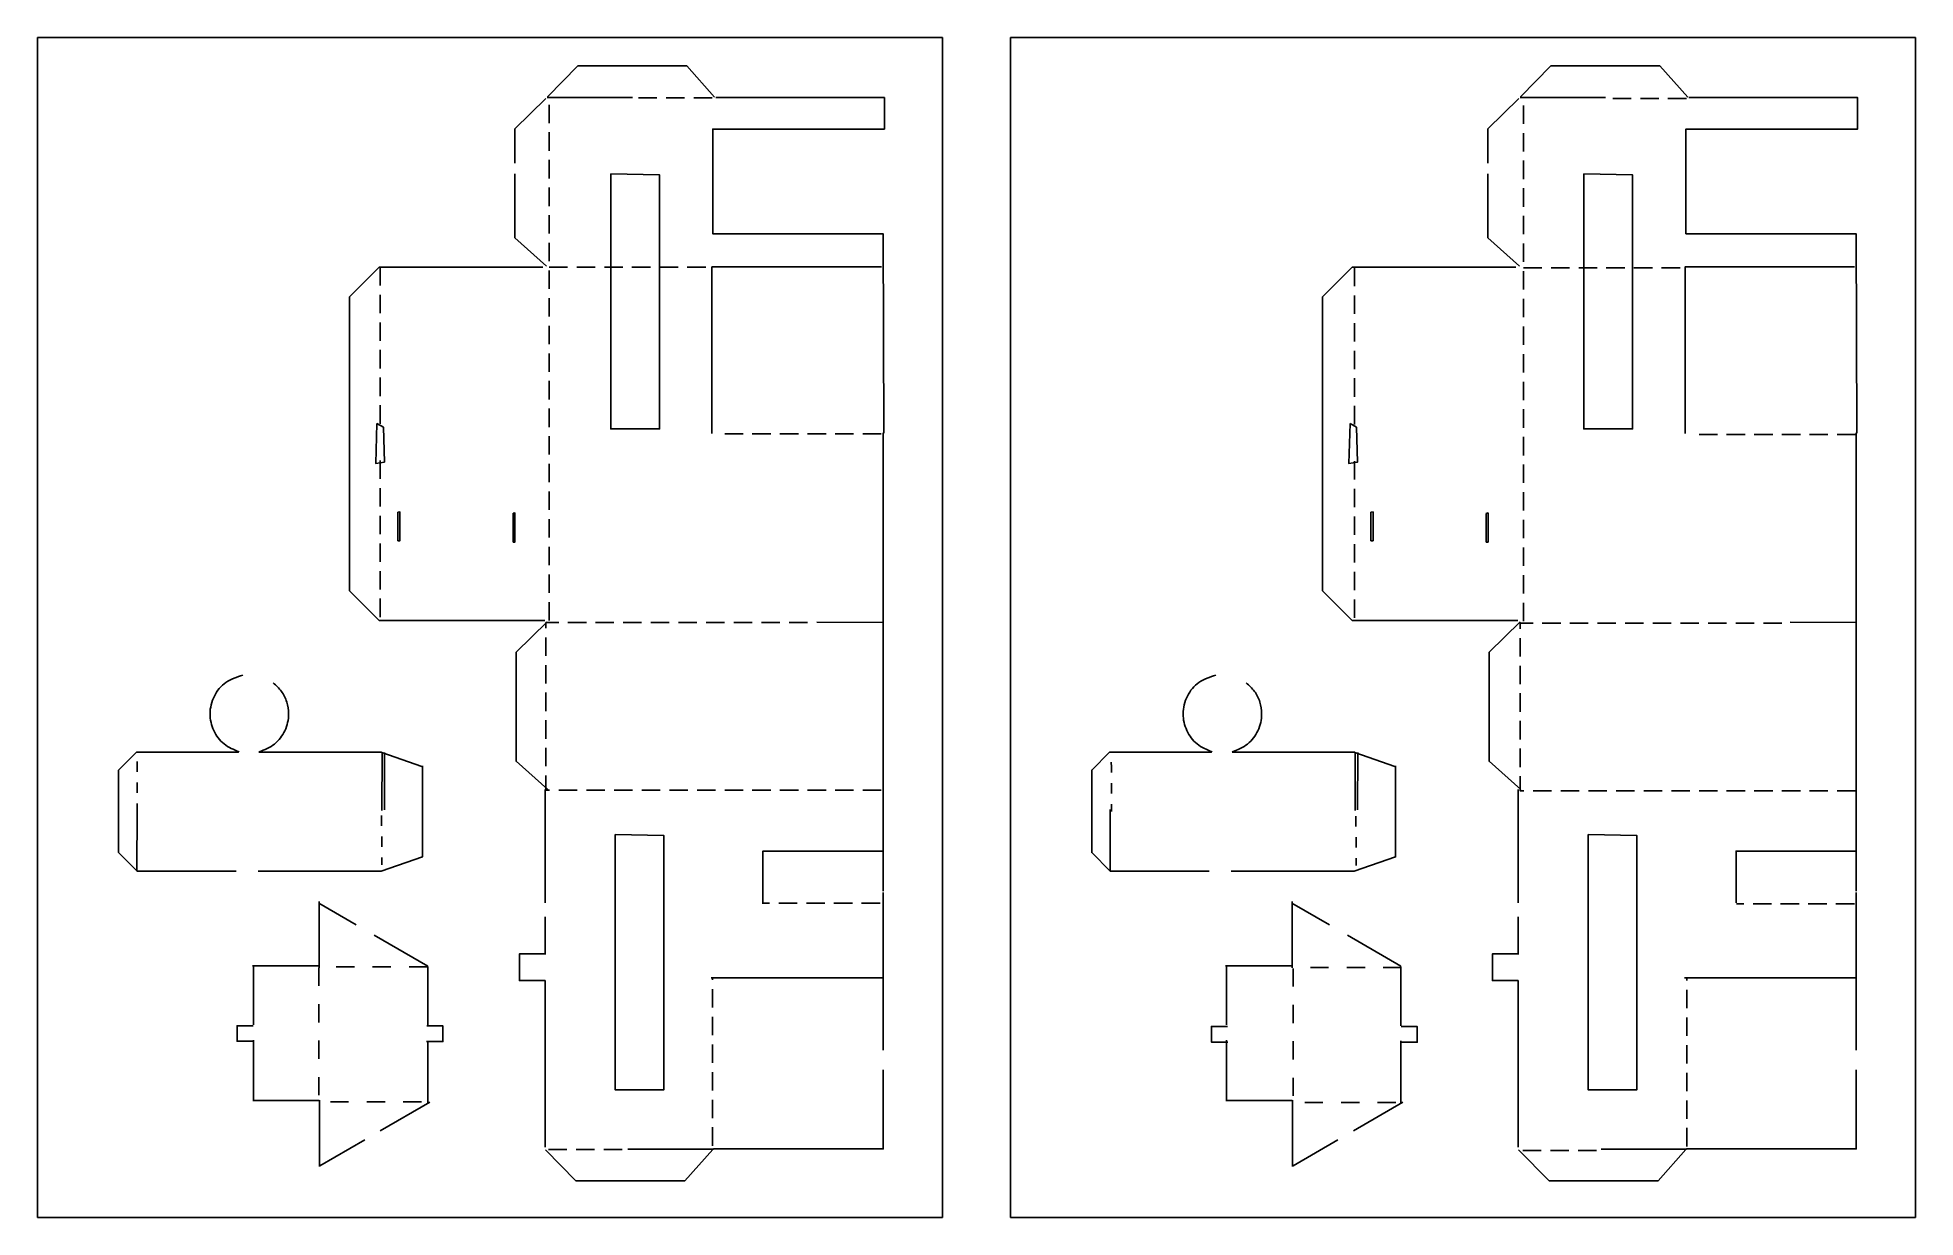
# Model space of a CAD drawing. Header units: millimetres. Extents: x 0 to 17.6, y -0.1 to 11.
import ezdxf

# ---------------------------------------------------------------- set-up
doc = ezdxf.new("R2010")
doc.units = ezdxf.units.MM
for name, color, linetype in [('cut', 7, 'CONTINUOUS'), ('fold', 7, 'CONTINUOUS'), ('outline', 7, 'CONTINUOUS')]:
    doc.layers.add(name, color=color, linetype=linetype)

msp = doc.modelspace()

# ---------------------------------------------------------------- linework, layer by layer
at = {"layer": 'cut', "color": 7}
for points in [[(4.779677, 10.453419), (5.06557, 10.744707), (6.090471, 10.744707), (6.352259, 10.451186)], [(13.931169, 10.453363), (14.217062, 10.744651), (15.241963, 10.744651), (15.503751, 10.451131)], [(4.472233, 9.830496), (4.472233, 10.152189), (4.76352, 10.438082)], [(4.77657, 10.448384), (5.580289, 10.448384)], [(7.942712, 7.28794), (7.93628, 9.166129), (6.334673, 9.166129), (6.334673, 10.150248), (7.949144, 10.150248), (7.949144, 10.446127), (6.363363, 10.446127)], [(13.623725, 9.83044), (13.623725, 10.152133), (13.915012, 10.438027)], [(13.928062, 10.448328), (14.731781, 10.448328)], [(17.094204, 7.287885), (17.087772, 9.166073), (15.486165, 9.166073), (15.486165, 10.150193), (17.100636, 10.150193), (17.100636, 10.446072), (15.514855, 10.446072)], [(4.771612, 8.860274), (4.472233, 9.127288), (4.472233, 9.730117)], [(13.923104, 8.860219), (13.623725, 9.127232), (13.623725, 9.730061)], [(4.735174, 8.851588), (3.197926, 8.851588), (2.918426, 8.572088), (2.918426, 5.807038), (3.197926, 5.527538), (4.755138, 5.527538)], [(7.919793, 8.854153), (6.326773, 8.854153), (6.326773, 7.287683)], [(13.886665, 8.851532), (12.349418, 8.851532), (12.069918, 8.572033), (12.069918, 5.806982), (12.349418, 5.527483), (13.90663, 5.527483)], [(17.071284, 8.854097), (15.478265, 8.854097), (15.478265, 7.287628)], [(7.9359, 2.97951), (7.9359, 7.294008)], [(17.087392, 2.979455), (17.087392, 7.293953)], [(4.783861, 3.936253), (4.484482, 4.203266), (4.484482, 5.228167), (4.775769, 5.51406)], [(7.31421, 5.510886), (7.930956, 5.508665)], [(13.935353, 3.936197), (13.635974, 4.20321), (13.635974, 5.228111), (13.927261, 5.514005)], [(16.465702, 5.51083), (17.082447, 5.50861)], [(1.851081, 3.169316), (0.920379, 3.169316), (0.746579, 3.343115), (0.746579, 4.120034), (0.914048, 4.287504), (1.873019, 4.28774)], [(2.06645, 4.287799), (3.22006, 4.288074), (3.22006, 4.288074), (3.22006, 4.284956)], [(3.221219, 4.286585), (3.598157, 4.153848)], [(3.225529, 4.281267), (3.223301, 3.740791)], [(3.248694, 4.285754), (3.246466, 3.745278)], [(11.002572, 3.16926), (10.07187, 3.16926), (9.898071, 3.34306), (9.898071, 4.119979), (10.06554, 4.287448), (11.024511, 4.287685)], [(11.217942, 4.287743), (12.371552, 4.288019), (12.371552, 4.288019), (12.371552, 4.284901)], [(12.372711, 4.28653), (12.749649, 4.153793)], [(12.377021, 4.281211), (12.374793, 3.740735)], [(12.400186, 4.285698), (12.397957, 3.745222)], [(3.216099, 3.169367), (3.604253, 3.302868), (3.604253, 4.160082)], [(12.367591, 3.169312), (12.755745, 3.302812), (12.755745, 4.160027)], [(4.756833, 2.87153), (4.756833, 3.937817)], [(13.908325, 2.871474), (13.908325, 3.937761)], [(0.921205, 3.747769), (0.91898, 3.168587)], [(10.072696, 3.747713), (10.070472, 3.168532)], [(6.806322, 2.87032), (6.806322, 3.358515), (7.943909, 3.358515)], [(15.957813, 2.870265), (15.957813, 3.35846), (17.0954, 3.35846)], [(3.21805, 3.17297), (3.21805, 3.169313), (2.058103, 3.169313)], [(12.369542, 3.172915), (12.369542, 3.169257), (11.209595, 3.169257)], [(2.981829, 2.663241), (2.630146, 2.866285)], [(2.632957, 2.259928), (2.632957, 2.884478)], [(7.9359, 2.165214), (7.9359, 2.968317)], [(12.13332, 2.663186), (11.781638, 2.86623)], [(11.784449, 2.259872), (11.784449, 2.884422)], [(17.087392, 2.165158), (17.087392, 2.968261)], [(4.756833, 2.385161), (4.756833, 2.737922)], [(13.908325, 2.385106), (13.908325, 2.737866)], [(3.655601, 2.274239), (3.15149, 2.565288)], [(12.807093, 2.274183), (12.302981, 2.565232)], [(4.758, 2.3909), (4.515781, 2.3909), (4.515781, 2.139364), (4.758, 2.139364)], [(13.909492, 2.390844), (13.667273, 2.390844), (13.667273, 2.139309), (13.909492, 2.139309)], [(2.630775, 2.278038), (2.006224, 2.278038)], [(2.014956, 2.274239), (2.014956, 1.72343)], [(3.653552, 2.270873), (3.653552, 1.713989)], [(4.756833, 0.571644), (4.756833, 2.140566)], [(7.937891, 1.486242), (7.937891, 2.164608), (6.320569, 2.164608)], [(11.782266, 2.277982), (11.157716, 2.277982)], [(11.166448, 2.274183), (11.166448, 1.723374)], [(12.805043, 2.270818), (12.805043, 1.713934)], [(13.908325, 0.571588), (13.908325, 2.14051)], [(17.089383, 1.486187), (17.089383, 2.164552), (15.472061, 2.164552)], [(2.013227, 1.714729), (1.860872, 1.714729), (1.860872, 1.567966), (2.016022, 1.567966)], [(3.644489, 1.712632), (3.796843, 1.712632), (3.796843, 1.565869), (3.641693, 1.565869)], [(11.176446, 1.708359), (11.024091, 1.708359), (11.024091, 1.561596), (11.179241, 1.561596)], [(12.807707, 1.706262), (12.960062, 1.706262), (12.960062, 1.559499), (12.804912, 1.559499)], [(2.014956, 1.579426), (2.014956, 1.016166)], [(3.653552, 1.573446), (3.653552, 0.98637)], [(11.166448, 1.57937), (11.166448, 1.01611)], [(12.805043, 1.573391), (12.805043, 0.986314)], [(6.334638, 0.550354), (6.339863, 0.556213), (7.937891, 0.556213), (7.937891, 1.300896)], [(15.48613, 0.550299), (15.491355, 0.556157), (17.089383, 0.556157), (17.089383, 1.30084)], [(2.632553, 1.012487), (2.008003, 1.012487)], [(2.636636, 0.391211), (2.636636, 1.015762)], [(3.207828, 0.72582), (3.67288, 0.994317)], [(11.784045, 1.012432), (11.159494, 1.012432)], [(11.788128, 0.391156), (11.788128, 1.015706)], [(12.35932, 0.725764), (12.824371, 0.994261)], [(2.640314, 0.398165), (3.062375, 0.641842)], [(4.762056, 0.548122), (5.047948, 0.256834), (6.07285, 0.256834), (6.334638, 0.550354)], [(6.340748, 0.553972), (5.537029, 0.553972)], [(11.791806, 0.398109), (12.213867, 0.641787)], [(13.913547, 0.548066), (14.19944, 0.256778), (15.224342, 0.256778), (15.48613, 0.550299)], [(15.492239, 0.553917), (14.688521, 0.553917)]]:
    msp.add_lwpolyline(points, dxfattribs=at)
for points in [[(5.374998, 9.729548), (5.833768, 9.719353), (5.833768, 7.328655), (5.374998, 7.328655)], [(14.52649, 9.729493), (14.98526, 9.719298), (14.98526, 7.3286), (14.52649, 7.3286)], [(3.176075, 7.381196), (3.237913, 7.344551), (3.247074, 7.017038), (3.164623, 7.005586)], [(12.327567, 7.381141), (12.389405, 7.344496), (12.398566, 7.016983), (12.316115, 7.005531)], [(3.372882, 6.545631), (3.372882, 6.27672), (3.392871, 6.27672), (3.392871, 6.548951)], [(4.45727, 6.53523), (4.45727, 6.265229), (4.47402, 6.265229), (4.47402, 6.538563)], [(12.524374, 6.545576), (12.524374, 6.276664), (12.544363, 6.276664), (12.544363, 6.548896)], [(13.608761, 6.535174), (13.608761, 6.265174), (13.625512, 6.265174), (13.625512, 6.538508)], [(2.345149, 4.648347)], [(11.496641, 4.648292)], [(5.415778, 3.513102), (5.874547, 3.502907), (5.874547, 1.112209), (5.415778, 1.112209)], [(14.56727, 3.513046), (15.026039, 3.502851), (15.026039, 1.112154), (14.56727, 1.112154)]]:
    msp.add_lwpolyline(points, close=True, dxfattribs=at)
for points, knots in [([(1.881083, 4.291398), (1.830487, 4.312066), (1.730391, 4.352954), (1.630754, 4.487697), (1.593406, 4.652136), (1.634299, 4.820355), (1.748155, 4.960299), (1.858739, 4.995), (1.914715, 5.012565)], [0, 0, 0, 0, 0.161315, 0.319141, 0.480456, 0.6532, 0.821722, 0.994465, 0.994465, 0.994465, 0.994465]), ([(11.032574, 4.291343), (10.981979, 4.312011), (10.881883, 4.352899), (10.782246, 4.487641), (10.744898, 4.652081), (10.785791, 4.8203), (10.899647, 4.960243), (11.010231, 4.994944), (11.066207, 5.01251)], [0, 0, 0, 0, 0.161315, 0.319141, 0.480456, 0.6532, 0.821722, 0.994465, 0.994465, 0.994465, 0.994465]), ([(2.199677, 4.942094), (2.227754, 4.916439), (2.283593, 4.865417), (2.333192, 4.761236), (2.353758, 4.632167), (2.320762, 4.487113), (2.220452, 4.352144), (2.119845, 4.311515), (2.068988, 4.290976)], [0, 0, 0, 0, 0.113193, 0.225118, 0.33831, 0.500177, 0.65852, 0.820387, 0.820387, 0.820387, 0.820387]), ([(11.351169, 4.942038), (11.379246, 4.916383), (11.435085, 4.865361), (11.484684, 4.761181), (11.50525, 4.632112), (11.472254, 4.487057), (11.371943, 4.352089), (11.271336, 4.311459), (11.22048, 4.290921)], [0, 0, 0, 0, 0.113193, 0.225118, 0.33831, 0.500177, 0.65852, 0.820387, 0.820387, 0.820387, 0.820387])]:
    msp.add_open_spline(points, degree=3, knots=knots, dxfattribs=at)
at = {"layer": 'fold', "color": 1}
for points in [[(5.808331, 10.443226), (5.635055, 10.443226)], [(6.068244, 10.443226), (5.894961, 10.443226)], [(6.328115, 10.443226), (6.154863, 10.443226)], [(14.97155, 10.436856), (14.798274, 10.436856)], [(15.231463, 10.436856), (15.05818, 10.436856)], [(15.491333, 10.436856), (15.318081, 10.436856)], [(4.795069, 10.206268), (4.795069, 10.379568)], [(13.958287, 10.199898), (13.958287, 10.373198)], [(4.795069, 9.946365), (4.795069, 10.119618)], [(13.958287, 9.939995), (13.958287, 10.113248)], [(4.795069, 9.686416), (4.795069, 9.859716)], [(13.958287, 9.680046), (13.958287, 9.853346)], [(4.795069, 9.42649), (4.795069, 9.599742)], [(13.958287, 9.42012), (13.958287, 9.593372)], [(4.795069, 9.166556), (4.795069, 9.339868)], [(13.958287, 9.160186), (13.958287, 9.333498)], [(4.795069, 8.90661), (4.795069, 9.079918)], [(13.958287, 8.90024), (13.958287, 9.073548)], [(3.207906, 8.851588), (3.207906, 8.67834)], [(4.795069, 8.851588), (4.968329, 8.851588)], [(5.054943, 8.851588), (5.228234, 8.851588)], [(5.314861, 8.851588), (5.488185, 8.851588)], [(5.574834, 8.851588), (5.748139, 8.851588)], [(5.834753, 8.851588), (6.008029, 8.851588)], [(6.094715, 8.851588), (6.268006, 8.851588)], [(12.371125, 8.845218), (12.371125, 8.67197)], [(13.958287, 8.845218), (14.131548, 8.845218)], [(14.218161, 8.845218), (14.391453, 8.845218)], [(14.47808, 8.845218), (14.651404, 8.845218)], [(14.738053, 8.845218), (14.911357, 8.845218)], [(14.997972, 8.845218), (15.171248, 8.845218)], [(15.257933, 8.845218), (15.431225, 8.845218)], [(4.795069, 8.646676), (4.795069, 8.819964)], [(13.958287, 8.640306), (13.958287, 8.813594)], [(3.207906, 8.59171), (3.207906, 8.418422)], [(4.795069, 8.386758), (4.795069, 8.560026)], [(12.371125, 8.58534), (12.371125, 8.412052)], [(13.958287, 8.380388), (13.958287, 8.553656)], [(3.207906, 8.331764), (3.207906, 8.15846)], [(12.371125, 8.325394), (12.371125, 8.15209)], [(4.795069, 8.126824), (4.795069, 8.300116)], [(13.958287, 8.120454), (13.958287, 8.293746)], [(3.207906, 8.071822), (3.207906, 7.898498)], [(4.795069, 7.86691), (4.795069, 8.040186)], [(12.371125, 8.065452), (12.371125, 7.892128)], [(13.958287, 7.86054), (13.958287, 8.033816)], [(3.207906, 7.811852), (3.207906, 7.63858)], [(4.795069, 7.606992), (4.795069, 7.780256)], [(12.371125, 7.805482), (12.371125, 7.63221)], [(13.958287, 7.600622), (13.958287, 7.773886)], [(3.207906, 7.551934), (3.207906, 7.378686)], [(4.795069, 7.347062), (4.795069, 7.52037)], [(12.371125, 7.545564), (12.371125, 7.372316)], [(13.958287, 7.340692), (13.958287, 7.514)], [(4.795069, 7.08714), (4.795069, 7.260408)], [(6.619886, 7.284395), (6.446554, 7.284395)], [(6.879864, 7.284395), (6.706532, 7.284395)], [(7.139802, 7.284395), (6.96647, 7.284395)], [(7.3997, 7.284395), (7.226408, 7.284395)], [(7.659558, 7.284395), (7.486306, 7.284395)], [(7.919456, 7.284395), (7.746204, 7.284395)], [(13.958287, 7.080769), (13.958287, 7.254038)], [(15.783105, 7.278025), (15.609773, 7.278025)], [(16.043083, 7.278025), (15.869751, 7.278025)], [(16.30302, 7.278025), (16.129689, 7.278025)], [(16.562919, 7.278025), (16.389627, 7.278025)], [(16.822777, 7.278025), (16.649525, 7.278025)], [(17.082675, 7.278025), (16.909423, 7.278025)], [(3.207906, 7.032198), (3.207906, 6.85891)], [(4.795069, 6.827214), (4.795069, 7.00051)], [(12.371125, 7.025828), (12.371125, 6.85254)], [(13.958287, 6.820844), (13.958287, 6.99414)], [(3.207906, 6.772264), (3.207906, 6.598972)], [(4.795069, 6.567276), (4.795069, 6.740528)], [(12.371125, 6.765894), (12.371125, 6.592602)], [(13.958287, 6.560906), (13.958287, 6.734158)], [(3.207906, 6.512326), (3.207906, 6.338994)], [(4.795069, 6.307338), (4.795069, 6.48063)], [(12.371125, 6.505956), (12.371125, 6.332624)], [(13.958287, 6.300968), (13.958287, 6.47426)], [(3.207906, 6.252348), (3.207906, 6.079096)], [(4.795069, 6.0474), (4.795069, 6.220732)], [(12.371125, 6.245978), (12.371125, 6.072726)], [(13.958287, 6.04103), (13.958287, 6.214362)], [(3.207906, 5.99241), (3.207906, 5.819158)], [(4.795069, 5.787422), (4.795069, 5.960715)], [(12.371125, 5.98604), (12.371125, 5.812788)], [(13.958287, 5.781052), (13.958287, 5.954344)], [(3.207906, 5.732472), (3.207906, 5.55918)], [(4.795069, 5.527524), (4.795069, 5.700816)], [(12.371125, 5.726102), (12.371125, 5.55281)], [(13.958287, 5.521154), (13.958287, 5.694446)], [(4.76512, 5.454815), (4.76512, 5.507575), (4.885641, 5.507575)], [(4.972294, 5.507575), (5.145574, 5.507575)], [(5.232241, 5.507575), (5.4055, 5.507575)], [(5.492158, 5.507575), (5.665474, 5.507575)], [(5.752133, 5.507575), (5.925448, 5.507575)], [(6.01205, 5.507575), (6.185342, 5.507575)], [(6.271988, 5.507575), (6.44524, 5.507575)], [(6.531926, 5.507575), (6.705218, 5.507575)], [(6.791904, 5.507575), (6.965156, 5.507575)], [(7.051762, 5.507575), (7.225014, 5.507575)], [(13.928339, 5.448445), (13.928339, 5.501205), (14.048859, 5.501205)], [(14.135513, 5.501205), (14.308793, 5.501205)], [(14.395459, 5.501205), (14.568719, 5.501205)], [(14.655377, 5.501205), (14.828693, 5.501205)], [(14.915352, 5.501205), (15.088667, 5.501205)], [(15.175269, 5.501205), (15.348561, 5.501205)], [(15.435207, 5.501205), (15.608459, 5.501205)], [(15.695144, 5.501205), (15.868437, 5.501205)], [(15.955122, 5.501205), (16.128375, 5.501205)], [(16.214981, 5.501205), (16.388233, 5.501205)], [(4.76512, 5.194837), (4.76512, 5.36813)], [(13.928339, 5.188467), (13.928339, 5.361759)], [(4.76512, 4.93486), (4.76512, 5.108112)], [(13.928339, 4.92849), (13.928339, 5.101742)], [(4.76512, 4.674961), (4.76512, 4.848254)], [(13.928339, 4.668591), (13.928339, 4.841883)], [(4.76512, 4.415023), (4.76512, 4.588315)], [(13.928339, 4.408653), (13.928339, 4.581945)], [(4.76512, 4.155125), (4.76512, 4.328417)], [(13.928339, 4.148755), (13.928339, 4.322047)], [(4.800313, 3.930387), (4.76512, 3.930387), (4.76512, 4.06848)], [(13.963531, 3.924017), (13.928339, 3.924017), (13.928339, 4.062109)], [(5.060187, 3.930387), (4.88697, 3.930387)], [(5.320193, 3.930387), (5.146865, 3.930387)], [(5.580178, 3.930387), (5.406866, 3.930387)], [(5.840072, 3.930387), (5.6668, 3.930387)], [(6.100011, 3.930387), (5.926719, 3.930387)], [(6.359948, 3.930387), (6.186656, 3.930387)], [(6.619846, 3.930387), (6.446594, 3.930387)], [(6.879824, 3.930387), (6.706532, 3.930387)], [(7.139722, 3.930387), (6.96643, 3.930387)], [(7.39962, 3.930387), (7.226368, 3.930387)], [(7.659558, 3.930387), (7.486267, 3.930387)], [(7.919456, 3.930387), (7.746164, 3.930387)], [(14.223406, 3.924017), (14.050189, 3.924017)], [(14.483411, 3.924017), (14.310083, 3.924017)], [(14.743397, 3.924017), (14.570085, 3.924017)], [(15.003291, 3.924017), (14.830019, 3.924017)], [(15.26323, 3.924017), (15.089937, 3.924017)], [(15.523167, 3.924017), (15.349875, 3.924017)], [(15.783065, 3.924017), (15.609813, 3.924017)], [(16.043043, 3.924017), (15.869751, 3.924017)], [(16.302941, 3.924017), (16.129649, 3.924017)], [(16.562839, 3.924017), (16.389587, 3.924017)], [(16.822777, 3.924017), (16.649485, 3.924017)], [(17.082675, 3.924017), (16.909383, 3.924017)], [(6.868031, 2.866806), (6.799702, 2.866806)], [(7.127969, 2.866806), (6.954677, 2.866806)], [(7.387907, 2.866806), (7.214575, 2.866806)], [(7.647805, 2.866806), (7.474513, 2.866806)], [(7.907743, 2.866806), (7.734451, 2.866806)], [(16.03125, 2.860436), (15.96292, 2.860436)], [(16.291188, 2.860436), (16.117896, 2.860436)], [(16.551126, 2.860436), (16.377794, 2.860436)], [(16.811024, 2.860436), (16.637731, 2.860436)], [(17.070962, 2.860436), (16.89767, 2.860436)], [(2.628525, 2.260257), (2.628525, 2.088919)], [(2.963577, 2.267856), (2.792234, 2.267856)], [(3.306289, 2.267856), (3.134919, 2.267856)], [(3.648978, 2.267856), (3.4776, 2.267856)], [(6.332155, 2.145305), (6.332155, 2.166569)], [(11.791744, 2.253887), (11.791744, 2.082548)], [(12.126796, 2.261485), (11.955453, 2.261485)], [(12.469508, 2.261485), (12.298138, 2.261485)], [(12.812197, 2.261485), (12.640819, 2.261485)], [(15.495374, 2.138935), (15.495374, 2.160198)], [(6.332155, 1.885486), (6.332155, 2.058739)], [(15.495374, 1.879116), (15.495374, 2.052369)], [(2.628525, 1.917619), (2.628525, 1.746281)], [(6.332155, 1.625509), (6.332155, 1.798801)], [(11.791744, 1.911249), (11.791744, 1.739911)], [(15.495374, 1.619139), (15.495374, 1.792431)], [(2.628525, 1.574981), (2.628525, 1.403604)], [(6.332155, 1.365571), (6.332155, 1.538823)], [(11.791744, 1.568611), (11.791744, 1.397233)], [(15.495374, 1.359201), (15.495374, 1.532453)], [(6.332155, 1.105633), (6.332155, 1.278925)], [(15.495374, 1.099263), (15.495374, 1.272555)], [(2.628525, 1.232265), (2.628525, 1.060887)], [(11.791744, 1.225895), (11.791744, 1.054517)], [(2.738624, 0.999706), (2.910002, 0.999706)], [(3.081376, 0.999706), (3.252738, 0.999706)], [(3.424018, 0.999706), (3.595368, 0.999706)], [(6.332155, 0.845655), (6.332155, 1.018947)], [(11.901843, 0.993336), (12.073221, 0.993336)], [(12.244595, 0.993336), (12.415957, 0.993336)], [(12.587237, 0.993336), (12.758587, 0.993336)], [(15.495374, 0.839285), (15.495374, 1.012577)], [(6.332155, 0.585717), (6.332155, 0.759009)], [(15.495374, 0.579347), (15.495374, 0.752639)], [(4.789203, 0.548815), (4.962456, 0.548815)], [(5.049073, 0.548815), (5.222357, 0.548815)], [(5.308987, 0.548815), (5.482263, 0.548815)], [(13.952422, 0.542444), (14.125674, 0.542444)], [(14.212292, 0.542444), (14.385576, 0.542444)], [(14.472206, 0.542444), (14.645482, 0.542444)]]:
    msp.add_lwpolyline(points, dxfattribs=at)
for points, knots in [([(0.919591, 4.201974), (0.919622, 4.190724), (0.919683, 4.168473), (0.919811, 4.135495), (0.919875, 4.113768), (0.919906, 4.103041)], [0, 0, 0, 0, 0.033751, 0.066753, 0.098934, 0.098934, 0.098934, 0.098934]), ([(10.08281, 4.195604), (10.082841, 4.184353), (10.082902, 4.162103), (10.08303, 4.129125), (10.083094, 4.107398), (10.083125, 4.096671)], [0, 0, 0, 0, 0.033751, 0.066753, 0.098934, 0.098934, 0.098934, 0.098934]), ([(0.920246, 4.004046), (0.920293, 3.992413), (0.920385, 3.96978), (0.920479, 3.936823), (0.920534, 3.915498), (0.920561, 3.905174)], [0, 0, 0, 0, 0.0349, 0.0679, 0.098873, 0.098873, 0.098873, 0.098873]), ([(10.083465, 3.997676), (10.083512, 3.986043), (10.083604, 3.96341), (10.083698, 3.930453), (10.083753, 3.909128), (10.08378, 3.898804)], [0, 0, 0, 0, 0.0349, 0.0679, 0.098873, 0.098873, 0.098873, 0.098873]), ([(0.9209, 3.806161), (0.920944, 3.793673), (0.921016, 3.773354), (0.921094, 3.750323), (0.921128, 3.73978), (0.921136, 3.737067)], [0, 0, 0, 0, 0.037464, 0.060956, 0.069094, 0.069094, 0.069094, 0.069094]), ([(10.084119, 3.799791), (10.084163, 3.787303), (10.084235, 3.766984), (10.084313, 3.743953), (10.084347, 3.73341), (10.084356, 3.730697)], [0, 0, 0, 0, 0.037464, 0.060956, 0.069094, 0.069094, 0.069094, 0.069094]), ([(3.220127, 3.693269), (3.220158, 3.682018), (3.220219, 3.659767), (3.220347, 3.626789), (3.22041, 3.605062), (3.220442, 3.594335)], [0, 0, 0, 0, 0.033752, 0.066753, 0.098934, 0.098934, 0.098934, 0.098934]), ([(12.383346, 3.686898), (12.383377, 3.675648), (12.383438, 3.653397), (12.383566, 3.620419), (12.383629, 3.598692), (12.383661, 3.587965)], [0, 0, 0, 0, 0.033752, 0.066753, 0.098934, 0.098934, 0.098934, 0.098934]), ([(3.220781, 3.495341), (3.220828, 3.483707), (3.22092, 3.461074), (3.221014, 3.428117), (3.221069, 3.406793), (3.221096, 3.396468)], [0, 0, 0, 0, 0.034901, 0.0679, 0.098873, 0.098873, 0.098873, 0.098873]), ([(12.384, 3.488971), (12.384047, 3.477337), (12.384139, 3.454704), (12.384233, 3.421747), (12.384288, 3.400422), (12.384315, 3.390098)], [0, 0, 0, 0, 0.034901, 0.0679, 0.098873, 0.098873, 0.098873, 0.098873]), ([(3.221435, 3.297456), (3.221479, 3.284967), (3.221551, 3.264649), (3.221629, 3.241617), (3.221663, 3.231074), (3.221672, 3.228361)], [0, 0, 0, 0, 0.037465, 0.060957, 0.069094, 0.069094, 0.069094, 0.069094]), ([(12.384654, 3.291085), (12.384699, 3.278597), (12.38477, 3.258278), (12.384848, 3.235247), (12.384882, 3.224704), (12.384891, 3.221991)], [0, 0, 0, 0, 0.037465, 0.060957, 0.069094, 0.069094, 0.069094, 0.069094])]:
    msp.add_open_spline(points, degree=3, knots=knots, dxfattribs=at)
at = {"layer": 'outline', "color": 7}
for points in [[(-0.01576, 11.011019), (8.494241, 11.011019), (8.494241, -0.088981), (-0.01576, -0.088981)], [(9.135364, 11.011302), (17.645365, 11.011302), (17.645365, -0.088698), (9.135364, -0.088698)]]:
    msp.add_lwpolyline(points, close=True, dxfattribs=at)

doc.saveas('drawing.dxf')
